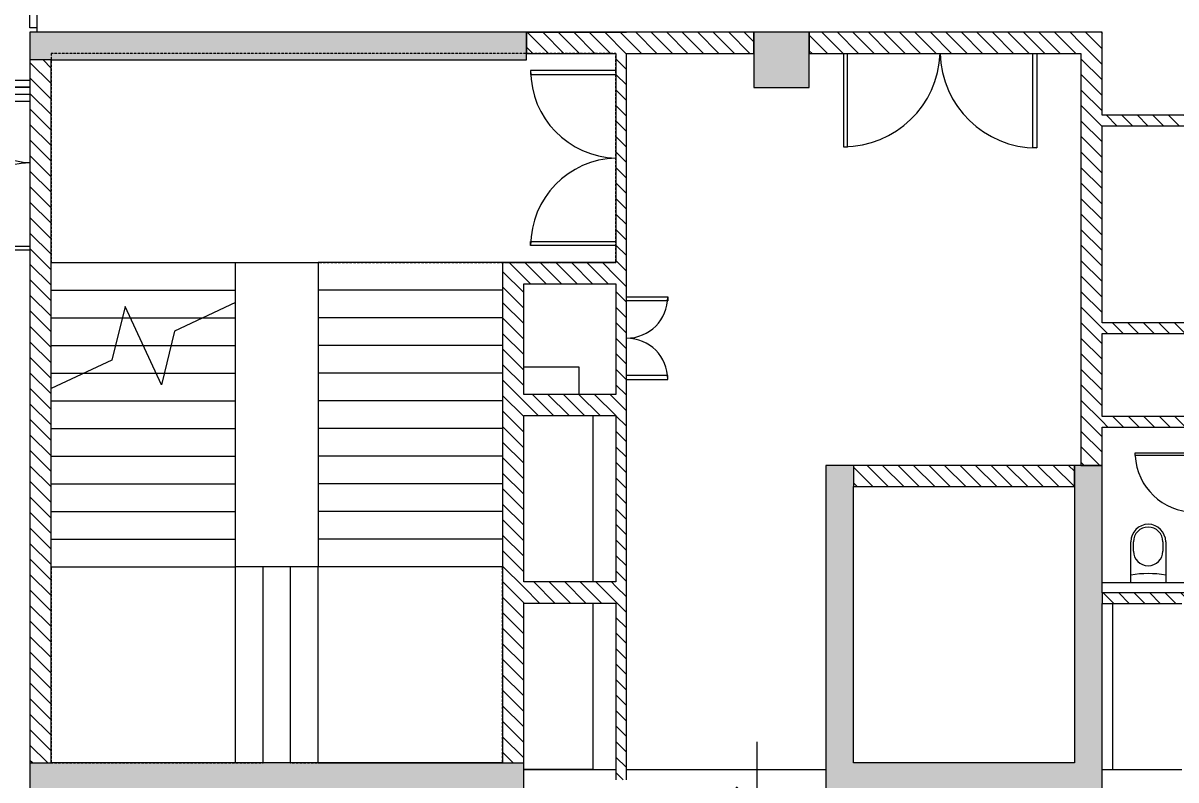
# Model space of a CAD drawing. Header units: millimetres. Extents: x -106145 to 154907, y -84585 to 152038.
# Drawn here: x 25314 to 37830, y -14149 to -5935 of the extents above; entities that cross this region are included whole.
import ezdxf

# ---------------------------------------------------------------- set-up
doc = ezdxf.new("R2010")
doc.units = ezdxf.units.MM
doc.linetypes.add('Overhead', pattern=[3.96875, 2.38125, -1.5875])
for name, color, linetype, lineweight in [('A-ANNO-DIMS', 7, 'Continuous', 9), ('A-ANNO-DIMS-300', 7, 'Continuous', 9), ('A-DOOR', 7, 'Continuous', 5), ('A-DOOR-FRAM', 7, 'Continuous', 9), ('A-FLOR', 7, 'Continuous', 5), ('A-FLOR-HRAL', 7, 'Continuous', 5), ('A-GLAZ-CWMG', 7, 'Continuous', 5), ('A-WALL', 7, 'Continuous', 5), ('A-WALL-PATT', 7, 'Continuous', 5), ('P-SANR-FIXT', 7, 'Continuous', 5), ('S-COLS', 7, 'Continuous', 5), ('S-STRS', 7, 'Continuous', 5), ('S-STRS-MBND', 7, 'Overhead', 5)]:
    doc.layers.add(name, color=color, linetype=linetype, lineweight=lineweight)
doc.styles.add('RomanS', font='romans__.ttf', dxfattribs={"width": 0.8, "height": 1200})
doc.dimstyles.new('Diagonal_-_4_mm_RomanS', dxfattribs={"dimscale": 304.8, "dimtxt": 1219.023462, "dimasz": 1.476378, "dimexe": 0.984252, "dimexo": 0.0625, "dimgap": 0.19685, "dimtad": 1, "dimdec": 0, "dimzin": 0, "dimdsep": 46, "dimtxsty": 'RomanS', "dimblk1": 'OBLIQUE', "dimblk2": 'OBLIQUE', "dimsah": 1, "dimcen": 0.09, "dimdle": 2.362205, "dimazin": 0, "dimtfac": 1, "dimtdec": 4, "dimtix": 1, "dimtmove": 0, "dimatfit": 3, "dimfxl": 2.362205, "dimfxlon": 1, "dimtvp": 1, "dimtolj": 1, "dimtzin": 0, "dimarcsym": 2})
pattern_1 = [(315, (0, 0), (84.18955, 84.18955), [])]

# ---------------------------------------------------------------- blocks, each defined once
blk = doc.blocks.new('M_Double Door-Large Slit Vision Panel_Type B - 2_0_TYPE B-10578186-Site Plan -MAIN')
at = {"layer": 'A-DOOR', "color": 254, "lineweight": 9, "true_color": 0xdddddd}
for p, q in [((-950, 121), (-950, 1046)), ((-950, 1046), (-905, 1046)), ((-905, 1046), (-905, 121))]:
    blk.add_line(p, q, dxfattribs=at)
at = {"layer": 'A-DOOR', "color": 254, "true_color": 0xdddddd}
for centre, start, end in [((-950, 96), 1.5203, 90), ((950, 83), 107.5733, 177.6647)]:
    blk.add_arc(centre, 950, start, end, dxfattribs=at)
blk = doc.blocks.new('M_Door-Passage-Double-Flush - FWD1 2_0-12470101-Site Plan -MAIN')
at = {"layer": 'A-DOOR', "color": 254, "lineweight": 9, "true_color": 0xdddddd}
for p, q in [((-950, 63.85), (-950, 988.85)), ((-950, 988.85), (-905, 988.85)), ((-905, 988.85), (-905, 63.85)), ((950, 988.85), (905, 988.85)), ((905, 988.85), (905, 63.85)), ((950, 63.85), (950, 988.85))]:
    blk.add_line(p, q, dxfattribs=at)
at = {"layer": 'A-DOOR', "color": 254, "true_color": 0xdddddd}
for centre, start, end in [((-950, 38.85), 1.520513, 90), ((950, 38.85), 90, 178.479487)]:
    blk.add_arc(centre, 950, start, end, dxfattribs=at)
blk = doc.blocks.new('Top Rail Type - Top Rail_Internal_-5745776-Site Plan -MAIN')
at = {"layer": 'A-FLOR-HRAL', "color": 254, "true_color": 0xdddddd}
for p, q in [((25389, -10631), (9389, -10631)), ((9389, -10708), (25389, -10708))]:
    blk.add_line(p, q, dxfattribs=at)
blk = doc.blocks.new('Top Rail Type - Top Rail_Internal_-V42-Site Plan -MAIN')
at = {"layer": 'A-FLOR-HRAL', "color": 254, "true_color": 0xdddddd}
for p, q in [((9389, -10631), (25389, -10631)), ((9389, -10708), (25389, -10708))]:
    blk.add_line(p, q, dxfattribs=at)
blk = doc.blocks.new('M_Door-Passage-Double-Flush - SHD 1_0-11714157-Site Plan -MAIN')
at = {"layer": 'A-DOOR', "color": 254, "lineweight": 9, "true_color": 0xdddddd}
for p, q in [((-450, 63.85), (-450, 513.85)), ((-450, 513.85), (-405, 513.85)), ((-405, 513.85), (-405, 63.85)), ((450, 513.85), (405, 513.85)), ((405, 513.85), (405, 63.85)), ((450, 63.85), (450, 513.85))]:
    blk.add_line(p, q, dxfattribs=at)
at = {"layer": 'A-DOOR', "color": 254, "true_color": 0xdddddd}
for centre, start, end in [((-450, 63.85), 0, 90), ((450, 63.85), 90, 180)]:
    blk.add_arc(centre, 450, start, end, dxfattribs=at)
blk = doc.blocks.new('DC_SglFl-W-Int - 0_6 toilet door-5532951-Site Plan -MAIN')
at = {"layer": 'A-DOOR', "color": 254, "lineweight": 9, "true_color": 0xdddddd}
for p, q in [((290, 6), (290, 646)), ((290, 646), (320, 646)), ((320, 646), (320, 6))]:
    blk.add_line(p, q, dxfattribs=at)
at = {"layer": 'A-DOOR', "color": 254, "true_color": 0xdddddd}
for start, end in [(92.6838, 179.9838), (181.0638, 182.6838)]:
    blk.add_arc((320, 6), 641, start, end, dxfattribs=at)
at = {"layer": 'A-DOOR-FRAM', "color": 254, "true_color": 0xdddddd}
for p, q in [((-320, -24), (-320, -6)), ((-320, -24), (-290, -24)), ((-290, -24), (-290, -6)), ((290, -6), (290, -24)), ((290, -24), (320, -24)), ((320, -24), (320, -6))]:
    blk.add_line(p, q, dxfattribs=at)
blk = doc.blocks.new('22 4000 Toilet - Toto - CW763B w_FV4 - 22 4000 Toilet - Toto - CW763B w_FV4-5779779-Site Plan -MAIN')
at = {"layer": 'P-SANR-FIXT', "color": 254, "true_color": 0xdddddd}
for p, q in [((-190, -440), (-190, 0)), ((190, 0), (190, -440)), ((-160, -440), (-160, -340)), ((160, -340), (160, -440))]:
    blk.add_line(p, q, dxfattribs=at)
for centre, radius, start, end in [((0, 1105), 1200, 260.8891, 279.1109), ((0, -340), 160, 0, 180), ((0, -440), 190, 180, 360), ((0, -440), 160, 180, 0)]:
    blk.add_arc(centre, radius, start, end, dxfattribs=at)
blk = doc.blocks.new('M_Double Door-Large Slit Vision Panel_Type B - 2_2_TYPE A-13934773-Site Plan -MAIN')
at = {"layer": 'A-DOOR', "color": 254, "lineweight": 9, "true_color": 0xdddddd}
for p, q in [((-1050, 121.35), (-1050, 1146.35)), ((-1050, 1146.35), (-1005, 1146.35)), ((-1005, 1146.35), (-1005, 121.35)), ((1050, 1132.95), (1005, 1132.95)), ((1005, 1132.95), (1005, 121.35)), ((1050, 121.35), (1050, 1132.95))]:
    blk.add_line(p, q, dxfattribs=at)
at = {"layer": 'A-DOOR', "color": 254, "true_color": 0xdddddd}
for centre, start, end in [((-1050, 96.35), 1.375702, 90), ((1050, 82.95), 90, 177.886922)]:
    blk.add_arc(centre, 1050, start, end, dxfattribs=at)
blk = doc.blocks.new('Rectangular Mullion - 50 x 75mm-14849589-Site Plan -MAIN')
at = {"layer": 'A-GLAZ-CWMG', "color": 254, "true_color": 0xdddddd}
for p, q in [((25389, -5985), (25389, -5585)), ((25464, -5585), (25464, -5985)), ((25464, -5985), (25389, -5985))]:
    blk.add_line(p, q, dxfattribs=at)
blk = doc.blocks.new('2022_11_09_AB BLOCKFACADE WITH CONTINOUS WINDOW_rvt-1-Site Plan -MAIN')
at = {"layer": 'A-WALL-PATT', "true_color": 0xcccccb}
for points in [[(25619, -6335), (30779, -6335), (30779, -6035), (25389, -6035), (25389, -6335)], [(34329, -14265), (34329, -10735), (34029, -10735), (34029, -14265)], [(37029, -13965), (37029, -10735), (36729, -10735), (36729, -13965)], [(25389, -14265), (30749, -14265), (30749, -13965), (25389, -13965)], [(37029, -14265), (37029, -13965), (34329, -13965), (34329, -14265), (37029, -14265)]]:
    blk.add_hatch(color=254, dxfattribs=at).paths.add_polyline_path(points, flags=0)
at = {"layer": 'A-WALL-PATT', "true_color": 0xeaeaea}
h = blk.add_hatch(dxfattribs=at)
h.set_pattern_fill('FP_19', color=254, style=0, pattern_type=2)
h.set_pattern_definition(pattern_1)
h.paths.add_polyline_path([(30779, -6265), (33249, -6265), (33249, -6035), (30779, -6035)], flags=0)
h = blk.add_hatch(dxfattribs=at)
h.set_pattern_fill('FP_19', color=254, style=0, pattern_type=2)
h.set_pattern_definition(pattern_1)
h.paths.add_polyline_path([(33849, -6265), (36799, -6265), (36799, -6035), (33849, -6035)], flags=0)
h = blk.add_hatch(dxfattribs=at)
h.set_pattern_fill('FP_19', color=254, style=0, pattern_type=2)
h.set_pattern_definition(pattern_1)
h.paths.add_polyline_path([(36799, -10735), (37029, -10735), (37029, -6035), (36799, -6035), (36799, -10228)], flags=0)
h = blk.add_hatch(dxfattribs=at)
h.set_pattern_fill('FP_19', color=254, style=0, pattern_type=2)
h.set_pattern_definition(pattern_1)
h.paths.add_polyline_path([(25619, -13965), (25619, -6335), (25389, -6335), (25389, -13965)], flags=0)
h = blk.add_hatch(dxfattribs=at)
h.set_pattern_fill('FP_19', color=254, style=0, pattern_type=2)
h.set_pattern_definition(pattern_1)
h.paths.add_polyline_path([(31864, -14149), (31864, -6265), (31749, -6265), (31749, -14149)], flags=0)
h = blk.add_hatch(dxfattribs=at)
h.set_pattern_fill('FP_19', color=254, style=0, pattern_type=2)
h.set_pattern_definition(pattern_1)
h.paths.add_polyline_path([(39544, -7050), (39544, -6935), (37029, -6935), (37029, -7050), (38664, -7050)], flags=0)
h = blk.add_hatch(dxfattribs=at)
h.set_pattern_fill('FP_19', color=254, style=0, pattern_type=2)
h.set_pattern_definition(pattern_1)
h.paths.add_polyline_path([(30749, -13965), (30749, -8535), (30519, -8535), (30519, -13965)], flags=0)
h = blk.add_hatch(dxfattribs=at)
h.set_pattern_fill('FP_19', color=254, style=0, pattern_type=2)
h.set_pattern_definition(pattern_1)
h.paths.add_polyline_path([(30749, -8765), (31749, -8765), (31749, -8535), (30749, -8535)], flags=0)
h = blk.add_hatch(dxfattribs=at)
h.set_pattern_fill('FP_19', color=254, style=0, pattern_type=2)
h.set_pattern_definition(pattern_1)
h.paths.add_polyline_path([(39544, -9305), (39544, -9190), (37029, -9190), (37029, -9305), (38664, -9305)], flags=0)
h = blk.add_hatch(dxfattribs=at)
h.set_pattern_fill('FP_19', color=254, style=0, pattern_type=2)
h.set_pattern_definition(pattern_1)
h.paths.add_polyline_path([(30749, -10195), (31749, -10195), (31749, -9965), (30749, -9965)], flags=0)
h = blk.add_hatch(dxfattribs=at)
h.set_pattern_fill('FP_19', color=254, style=0, pattern_type=2)
h.set_pattern_definition(pattern_1)
h.paths.add_polyline_path([(38664, -10320), (39544, -10320), (39544, -10205), (37029, -10205), (37029, -10320)], flags=0)
h = blk.add_hatch(dxfattribs=at)
h.set_pattern_fill('FP_19', color=254, style=0, pattern_type=2)
h.set_pattern_definition(pattern_1)
h.paths.add_polyline_path([(34329, -10965), (36729, -10965), (36729, -10735), (34329, -10735)], flags=0)
h = blk.add_hatch(dxfattribs=at)
h.set_pattern_fill('FP_19', color=254, style=0, pattern_type=2)
h.set_pattern_definition(pattern_1)
h.paths.add_polyline_path([(31749, -12230), (31749, -12000), (30749, -12000), (30749, -12230)], flags=0)
h = blk.add_hatch(dxfattribs=at)
h.set_pattern_fill('FP_19', color=254, style=0, pattern_type=2)
h.set_pattern_definition(pattern_1)
h.paths.add_polyline_path([(38009, -12235), (38009, -12120), (37029, -12120), (37029, -12235), (37894, -12235)], flags=0)
at = {"layer": 'S-COLS', "true_color": 0xeaeaea}
blk.add_hatch(color=254, dxfattribs=at).paths.add_polyline_path([(33249, -6635), (33849, -6635), (33849, -6035), (33249, -6035), (33249, -6540)], flags=0)
at = {"layer": 'A-FLOR', "color": 254, "true_color": 0xdddddd}
for p, q in [((25464, -5985), (25464, -6035)), ((30779, -6035), (31864, -6035)), ((30749, -9665), (31349, -9665)), ((31349, -9665), (31349, -9965)), ((30749, -10195), (31499, -10195)), ((31499, -10195), (31499, -12000)), ((31499, -12230), (31499, -14035)), ((37144, -14035), (37144, -12235)), ((31499, -14035), (30749, -14035))]:
    blk.add_line(p, q, dxfattribs=at)
at = {"layer": 'A-WALL', "color": 254, "lineweight": 18, "true_color": 0xdddddd}
for p, q in [((30779, -6035), (25389, -6035)), ((25389, -6035), (25389, -6335)), ((33249, -6035), (30779, -6035)), ((33249, -6265), (33249, -6035)), ((36799, -6035), (33849, -6035)), ((37029, -6035), (36799, -6035)), ((37029, -6935), (37029, -6035)), ((25389, -6335), (25389, -13965)), ((25619, -6335), (30779, -6335)), ((25619, -13965), (25619, -6335)), ((30779, -6335), (30779, -6265)), ((30779, -6265), (31749, -6265)), ((31749, -6265), (31749, -8535)), ((31864, -6265), (33249, -6265)), ((31864, -14149), (31864, -6265)), ((33849, -6265), (36799, -6265)), ((36799, -6265), (36799, -10735)), ((39544, -6935), (37029, -6935)), ((37029, -9190), (37029, -7050)), ((37029, -7050), (39544, -7050)), ((30749, -8535), (30519, -8535)), ((30519, -8535), (30519, -13965)), ((31749, -8535), (30749, -8535)), ((30749, -9965), (30749, -8765)), ((30749, -8765), (31749, -8765)), ((31749, -8765), (31749, -9965)), ((39544, -9190), (37029, -9190)), ((37029, -10205), (37029, -9305)), ((37029, -9305), (39544, -9305)), ((31749, -9965), (30749, -9965)), ((30749, -12000), (30749, -10195)), ((30749, -10195), (31749, -10195)), ((31749, -10195), (31749, -12000)), ((39544, -10205), (37029, -10205)), ((37029, -10735), (37029, -10320)), ((37029, -10320), (39544, -10320)), ((34029, -10735), (34029, -14265)), ((34329, -10735), (34029, -10735)), ((36729, -10735), (34329, -10735)), ((37029, -10735), (36729, -10735)), ((36729, -10735), (36729, -13965)), ((36729, -10965), (36729, -10735)), ((36799, -10735), (37029, -10735)), ((37029, -12120), (37029, -10735)), ((34329, -13965), (34329, -10965)), ((34329, -10965), (36729, -10965)), ((31749, -12000), (30749, -12000)), ((38009, -12120), (37029, -12120)), ((30749, -13965), (30749, -12230)), ((30749, -12230), (31749, -12230)), ((31749, -12230), (31749, -14149)), ((37029, -13965), (37029, -12235)), ((37029, -12235), (37894, -12235)), ((25389, -13965), (25389, -14265)), ((30519, -13965), (25619, -13965)), ((30749, -14265), (30749, -13965)), ((36729, -13965), (34329, -13965)), ((37029, -14265), (37029, -13965))]:
    blk.add_line(p, q, dxfattribs=at)
at = {"layer": 'A-WALL', "color": 254, "true_color": 0xdddddd}
for p, q in [((30779, -6265), (30779, -6035)), ((30779, -6035), (30779, -6265)), ((33849, -6035), (33849, -6265)), ((25619, -6335), (25389, -6335)), ((9389, -6555), (25389, -6555)), ((25389, -6785), (9389, -6785)), ((34329, -10735), (34329, -10965)), ((37029, -12005), (38029, -12005)), ((37029, -12120), (37029, -12235)), ((25389, -13965), (25619, -13965)), ((30519, -13965), (30749, -13965)), ((30749, -14035), (31749, -14035)), ((31864, -14035), (34029, -14035)), ((37029, -14035), (37894, -14035))]:
    blk.add_line(p, q, dxfattribs=at)
at = {"layer": 'S-COLS', "color": 254, "true_color": 0xdddddd}
for p, q in [((33849, -6035), (33249, -6035)), ((33249, -6035), (33249, -6635)), ((33849, -6265), (33849, -6035)), ((33849, -6635), (33849, -6265)), ((33249, -6635), (33849, -6635))]:
    blk.add_line(p, q, dxfattribs=at)
at = {"layer": 'S-STRS', "color": 254, "true_color": 0xdddddd}
for p, q in [((25619, -8535), (27619, -8535)), ((27619, -8535), (28519, -8535)), ((27619, -8835), (27619, -8535)), ((30519, -8535), (28519, -8535)), ((28519, -8535), (28519, -8835)), ((25619, -8835), (27619, -8835)), ((27619, -8969), (27619, -8835)), ((28519, -8835), (28519, -9135)), ((30519, -8835), (28519, -8835)), ((27619, -9135), (27619, -8969)), ((25619, -9135), (26390, -9135)), ((26390, -9135), (26479, -9135)), ((26479, -9135), (27262, -9135)), ((27262, -9135), (27619, -9135)), ((27619, -9435), (27619, -9135)), ((28519, -9135), (28519, -9435)), ((30519, -9135), (28519, -9135)), ((25619, -9435), (26317, -9435)), ((26317, -9435), (26619, -9435)), ((26619, -9435), (26920, -9435)), ((26920, -9435), (27619, -9435)), ((27619, -9735), (27619, -9435)), ((28519, -9435), (28519, -9735)), ((30519, -9435), (28519, -9435)), ((25619, -9735), (25975, -9735)), ((25975, -9735), (26759, -9735)), ((26759, -9735), (26847, -9735)), ((26847, -9735), (27619, -9735)), ((27619, -10035), (27619, -9735)), ((28519, -9735), (28519, -10035)), ((30519, -9735), (28519, -9735)), ((25619, -10035), (27619, -10035)), ((27619, -10335), (27619, -10035)), ((28519, -10035), (28519, -10335)), ((30519, -10035), (28519, -10035)), ((25619, -10335), (27619, -10335)), ((27619, -10635), (27619, -10335)), ((28519, -10335), (28519, -10635)), ((30519, -10335), (28519, -10335)), ((25619, -10635), (27619, -10635)), ((27619, -10935), (27619, -10635)), ((28519, -10635), (28519, -10935)), ((30519, -10635), (28519, -10635)), ((25619, -10935), (27619, -10935)), ((27619, -11235), (27619, -10935)), ((28519, -10935), (28519, -11235)), ((30519, -10935), (28519, -10935)), ((25619, -11235), (27619, -11235)), ((27619, -11535), (27619, -11235)), ((28519, -11235), (28519, -11535)), ((30519, -11235), (28519, -11235)), ((25619, -11535), (27619, -11535)), ((27619, -11835), (27619, -11535)), ((28519, -11535), (28519, -11835)), ((30519, -11535), (28519, -11535)), ((25619, -11835), (27619, -11835)), ((27619, -13965), (27619, -11835)), ((27919, -11835), (27619, -11835)), ((28219, -11835), (27919, -11835)), ((27919, -13965), (27919, -11835)), ((28519, -11835), (28219, -11835)), ((28219, -13965), (28219, -11835)), ((28519, -13965), (28519, -11835)), ((30519, -11835), (28519, -11835))]:
    blk.add_line(p, q, dxfattribs=at)
at = {"layer": 'S-STRS', "color": 254, "linetype": 'Overhead', "true_color": 0xdddddd}
for p, q in [((25619, -8535), (27619, -8535)), ((30519, -8535), (28519, -8535)), ((25619, -8835), (27619, -8835)), ((30519, -8835), (28519, -8835)), ((25619, -9135), (26390, -9135)), ((26390, -9135), (26479, -9135)), ((26479, -9135), (27262, -9135)), ((27262, -9135), (27619, -9135)), ((30519, -9135), (28519, -9135)), ((25619, -9435), (26317, -9435)), ((26317, -9435), (26619, -9435)), ((26619, -9435), (26920, -9435)), ((26920, -9435), (27619, -9435)), ((30519, -9435), (28519, -9435)), ((25619, -9735), (25975, -9735)), ((25975, -9735), (26759, -9735)), ((26759, -9735), (26847, -9735)), ((26847, -9735), (27619, -9735)), ((30519, -9735), (28519, -9735)), ((25619, -10035), (27619, -10035)), ((30519, -10035), (28519, -10035)), ((25619, -10335), (27619, -10335)), ((30519, -10335), (28519, -10335)), ((25619, -10635), (27619, -10635)), ((30519, -10635), (28519, -10635)), ((25619, -10935), (27619, -10935)), ((30519, -10935), (28519, -10935)), ((25619, -11235), (27619, -11235)), ((30519, -11235), (28519, -11235)), ((25619, -11535), (27619, -11535)), ((30519, -11535), (28519, -11535)), ((25619, -11835), (27619, -11835)), ((27619, -13965), (27619, -11835)), ((27919, -13965), (27919, -11835)), ((28219, -13965), (28219, -11835)), ((28519, -13965), (28519, -11835)), ((30519, -11835), (28519, -11835))]:
    blk.add_line(p, q, dxfattribs=at)
at = {"layer": 'S-STRS-MBND', "color": 254, "true_color": 0xdddddd}
for p, q in [((25619, -6265), (25619, -8535)), ((31749, -6265), (25619, -6265)), ((25619, -6265), (25619, -8535)), ((31749, -6265), (25619, -6265)), ((25619, -6265), (25619, -8535)), ((31749, -6265), (25619, -6265)), ((25619, -6265), (25619, -8535)), ((31749, -6265), (25619, -6265)), ((25619, -6265), (25619, -8535)), ((31749, -6265), (25619, -6265)), ((25619, -6265), (25619, -8535)), ((31749, -6265), (25619, -6265)), ((31749, -8535), (31749, -6265)), ((31749, -8535), (31749, -6265)), ((31749, -8535), (31749, -6265)), ((31749, -8535), (31749, -6265)), ((31749, -8535), (31749, -6265)), ((31749, -8535), (31749, -6265)), ((25619, -8535), (27619, -8535)), ((25619, -8535), (27619, -8535)), ((25619, -8535), (27619, -8535)), ((25619, -8535), (27619, -8535)), ((25619, -8535), (27619, -8535)), ((25619, -8535), (27619, -8535)), ((25619, -11835), (25619, -8535)), ((25619, -11835), (25619, -8535)), ((25619, -11835), (25619, -8535)), ((25619, -11835), (25619, -8535)), ((25619, -11835), (25619, -8535)), ((25619, -9335), (25619, -8535)), ((25619, -8535), (27619, -8535)), ((25619, -8535), (27619, -8535)), ((25619, -8535), (27619, -8535)), ((25619, -8535), (27619, -8535)), ((25619, -8535), (27619, -8535)), ((25619, -8535), (27619, -8535)), ((27619, -8535), (31749, -8535)), ((27619, -8535), (28519, -8535)), ((27619, -8535), (28519, -8535)), ((27619, -8535), (28519, -8535)), ((27619, -8535), (28519, -8535)), ((27619, -8535), (28519, -8535)), ((27619, -11835), (27619, -8535)), ((27619, -11835), (27619, -8535)), ((27619, -11835), (27619, -8535)), ((27619, -11835), (27619, -8535)), ((27619, -11835), (27619, -8535)), ((27619, -8969), (27619, -8535)), ((30519, -8535), (28519, -8535)), ((30519, -8535), (28519, -8535)), ((30519, -8535), (28519, -8535)), ((30519, -8535), (28519, -8535)), ((30519, -8535), (28519, -8535)), ((28519, -8535), (28519, -11835)), ((28519, -8535), (28519, -11835)), ((28519, -8535), (28519, -11835)), ((28519, -8535), (28519, -11835)), ((28519, -8535), (28519, -11835)), ((30519, -8535), (28519, -8535)), ((30519, -8535), (28519, -8535)), ((30519, -8535), (28519, -8535)), ((30519, -8535), (28519, -8535)), ((30519, -8535), (28519, -8535)), ((30519, -8535), (31749, -8535)), ((30519, -8535), (31749, -8535)), ((30519, -8535), (31749, -8535)), ((30519, -8535), (31749, -8535)), ((30519, -8535), (31749, -8535)), ((30519, -8535), (30519, -11835)), ((30519, -8535), (30519, -11835)), ((30519, -8535), (30519, -11835)), ((30519, -8535), (30519, -11835)), ((30519, -8535), (30519, -11835)), ((25619, -8835), (27619, -8835)), ((25619, -8835), (27619, -8835)), ((25619, -8835), (27619, -8835)), ((25619, -8835), (27619, -8835)), ((25619, -8835), (27619, -8835)), ((25619, -8835), (27619, -8835)), ((25619, -8835), (27619, -8835)), ((25619, -8835), (27619, -8835)), ((25619, -8835), (27619, -8835)), ((25619, -8835), (27619, -8835)), ((25619, -8835), (27619, -8835)), ((25619, -8835), (27619, -8835)), ((30519, -8835), (28519, -8835)), ((30519, -8835), (28519, -8835)), ((30519, -8835), (28519, -8835)), ((30519, -8835), (28519, -8835)), ((30519, -8835), (28519, -8835)), ((30519, -8835), (28519, -8835)), ((30519, -8835), (28519, -8835)), ((30519, -8835), (28519, -8835)), ((30519, -8835), (28519, -8835)), ((30519, -8835), (28519, -8835)), ((25619, -9135), (27619, -9135)), ((25619, -9135), (27619, -9135)), ((25619, -9135), (27619, -9135)), ((25619, -9135), (27619, -9135)), ((25619, -9135), (27619, -9135)), ((25619, -9135), (26390, -9135)), ((25619, -9135), (27619, -9135)), ((25619, -9135), (27619, -9135)), ((25619, -9135), (27619, -9135)), ((25619, -9135), (27619, -9135)), ((25619, -9135), (27619, -9135)), ((25619, -9135), (26390, -9135)), ((26479, -9135), (27262, -9135)), ((26479, -9135), (27262, -9135)), ((30519, -9135), (28519, -9135)), ((30519, -9135), (28519, -9135)), ((30519, -9135), (28519, -9135)), ((30519, -9135), (28519, -9135)), ((30519, -9135), (28519, -9135)), ((30519, -9135), (28519, -9135)), ((30519, -9135), (28519, -9135)), ((30519, -9135), (28519, -9135)), ((30519, -9135), (28519, -9135)), ((30519, -9135), (28519, -9135)), ((25619, -9435), (27619, -9435)), ((25619, -9435), (27619, -9435)), ((25619, -9435), (27619, -9435)), ((25619, -9435), (27619, -9435)), ((25619, -9435), (27619, -9435)), ((25619, -9435), (26317, -9435)), ((25619, -9435), (27619, -9435)), ((25619, -9435), (27619, -9435)), ((25619, -9435), (27619, -9435)), ((25619, -9435), (27619, -9435)), ((25619, -9435), (27619, -9435)), ((25619, -9435), (26317, -9435)), ((26619, -9435), (26920, -9435)), ((26619, -9435), (26920, -9435)), ((30519, -9435), (28519, -9435)), ((30519, -9435), (28519, -9435)), ((30519, -9435), (28519, -9435)), ((30519, -9435), (28519, -9435)), ((30519, -9435), (28519, -9435)), ((30519, -9435), (28519, -9435)), ((30519, -9435), (28519, -9435)), ((30519, -9435), (28519, -9435)), ((30519, -9435), (28519, -9435)), ((30519, -9435), (28519, -9435)), ((25619, -9735), (27619, -9735)), ((25619, -9735), (27619, -9735)), ((25619, -9735), (27619, -9735)), ((25619, -9735), (27619, -9735)), ((25619, -9735), (27619, -9735)), ((25619, -9735), (25975, -9735)), ((25619, -9735), (27619, -9735)), ((25619, -9735), (27619, -9735)), ((25619, -9735), (27619, -9735)), ((25619, -9735), (27619, -9735)), ((25619, -9735), (27619, -9735)), ((25619, -9735), (25975, -9735)), ((26759, -9735), (26847, -9735)), ((26759, -9735), (26847, -9735)), ((30519, -9735), (28519, -9735)), ((30519, -9735), (28519, -9735)), ((30519, -9735), (28519, -9735)), ((30519, -9735), (28519, -9735)), ((30519, -9735), (28519, -9735)), ((30519, -9735), (28519, -9735)), ((30519, -9735), (28519, -9735)), ((30519, -9735), (28519, -9735)), ((30519, -9735), (28519, -9735)), ((30519, -9735), (28519, -9735)), ((25619, -10035), (27619, -10035)), ((25619, -10035), (27619, -10035)), ((25619, -10035), (27619, -10035)), ((25619, -10035), (27619, -10035)), ((25619, -10035), (27619, -10035)), ((25619, -10035), (27619, -10035)), ((25619, -10035), (27619, -10035)), ((25619, -10035), (27619, -10035)), ((25619, -10035), (27619, -10035)), ((25619, -10035), (27619, -10035)), ((30519, -10035), (28519, -10035)), ((30519, -10035), (28519, -10035)), ((30519, -10035), (28519, -10035)), ((30519, -10035), (28519, -10035)), ((30519, -10035), (28519, -10035)), ((30519, -10035), (28519, -10035)), ((30519, -10035), (28519, -10035)), ((30519, -10035), (28519, -10035)), ((30519, -10035), (28519, -10035)), ((30519, -10035), (28519, -10035)), ((25619, -10335), (27619, -10335)), ((25619, -10335), (27619, -10335)), ((25619, -10335), (27619, -10335)), ((25619, -10335), (27619, -10335)), ((25619, -10335), (27619, -10335)), ((25619, -10335), (27619, -10335)), ((25619, -10335), (27619, -10335)), ((25619, -10335), (27619, -10335)), ((25619, -10335), (27619, -10335)), ((25619, -10335), (27619, -10335)), ((30519, -10335), (28519, -10335)), ((30519, -10335), (28519, -10335)), ((30519, -10335), (28519, -10335)), ((30519, -10335), (28519, -10335)), ((30519, -10335), (28519, -10335)), ((30519, -10335), (28519, -10335)), ((30519, -10335), (28519, -10335)), ((30519, -10335), (28519, -10335)), ((30519, -10335), (28519, -10335)), ((30519, -10335), (28519, -10335)), ((25619, -10635), (27619, -10635)), ((25619, -10635), (27619, -10635)), ((25619, -10635), (27619, -10635)), ((25619, -10635), (27619, -10635)), ((25619, -10635), (27619, -10635)), ((25619, -10635), (27619, -10635)), ((25619, -10635), (27619, -10635)), ((25619, -10635), (27619, -10635)), ((25619, -10635), (27619, -10635)), ((25619, -10635), (27619, -10635)), ((30519, -10635), (28519, -10635)), ((30519, -10635), (28519, -10635)), ((30519, -10635), (28519, -10635)), ((30519, -10635), (28519, -10635)), ((30519, -10635), (28519, -10635)), ((30519, -10635), (28519, -10635)), ((30519, -10635), (28519, -10635)), ((30519, -10635), (28519, -10635)), ((30519, -10635), (28519, -10635)), ((30519, -10635), (28519, -10635)), ((25619, -10935), (27619, -10935)), ((25619, -10935), (27619, -10935)), ((25619, -10935), (27619, -10935)), ((25619, -10935), (27619, -10935)), ((25619, -10935), (27619, -10935)), ((25619, -10935), (27619, -10935)), ((25619, -10935), (27619, -10935)), ((25619, -10935), (27619, -10935)), ((25619, -10935), (27619, -10935)), ((25619, -10935), (27619, -10935)), ((30519, -10935), (28519, -10935)), ((30519, -10935), (28519, -10935)), ((30519, -10935), (28519, -10935)), ((30519, -10935), (28519, -10935)), ((30519, -10935), (28519, -10935)), ((30519, -10935), (28519, -10935)), ((30519, -10935), (28519, -10935)), ((30519, -10935), (28519, -10935)), ((30519, -10935), (28519, -10935)), ((30519, -10935), (28519, -10935)), ((25619, -11235), (27619, -11235)), ((25619, -11235), (27619, -11235)), ((25619, -11235), (27619, -11235)), ((25619, -11235), (27619, -11235)), ((25619, -11235), (27619, -11235)), ((25619, -11235), (27619, -11235)), ((25619, -11235), (27619, -11235)), ((25619, -11235), (27619, -11235)), ((25619, -11235), (27619, -11235)), ((25619, -11235), (27619, -11235)), ((30519, -11235), (28519, -11235)), ((30519, -11235), (28519, -11235)), ((30519, -11235), (28519, -11235)), ((30519, -11235), (28519, -11235)), ((30519, -11235), (28519, -11235)), ((30519, -11235), (28519, -11235)), ((30519, -11235), (28519, -11235)), ((30519, -11235), (28519, -11235)), ((30519, -11235), (28519, -11235)), ((30519, -11235), (28519, -11235)), ((25619, -11535), (27619, -11535)), ((25619, -11535), (27619, -11535)), ((25619, -11535), (27619, -11535)), ((25619, -11535), (27619, -11535)), ((25619, -11535), (27619, -11535)), ((25619, -11535), (27619, -11535)), ((25619, -11535), (27619, -11535)), ((25619, -11535), (27619, -11535)), ((25619, -11535), (27619, -11535)), ((25619, -11535), (27619, -11535)), ((30519, -11535), (28519, -11535)), ((30519, -11535), (28519, -11535)), ((30519, -11535), (28519, -11535)), ((30519, -11535), (28519, -11535)), ((30519, -11535), (28519, -11535)), ((30519, -11535), (28519, -11535)), ((30519, -11535), (28519, -11535)), ((30519, -11535), (28519, -11535)), ((30519, -11535), (28519, -11535)), ((30519, -11535), (28519, -11535)), ((25619, -11835), (25619, -13965)), ((25619, -11835), (25619, -13965)), ((25619, -11835), (25619, -13965)), ((25619, -11835), (25619, -13965)), ((25619, -11835), (25619, -13965)), ((25619, -11835), (27619, -11835)), ((25619, -11835), (27619, -11835)), ((25619, -11835), (27619, -11835)), ((25619, -11835), (27619, -11835)), ((25619, -11835), (27619, -11835)), ((25619, -11835), (27619, -11835)), ((25619, -11835), (27619, -11835)), ((25619, -11835), (27619, -11835)), ((25619, -11835), (27619, -11835)), ((25619, -11835), (27619, -11835)), ((27919, -11835), (27619, -11835)), ((27919, -11835), (27619, -11835)), ((27919, -11835), (27619, -11835)), ((27919, -11835), (27619, -11835)), ((27619, -13965), (27619, -11835)), ((28519, -11835), (27619, -11835)), ((27619, -13965), (27619, -11835)), ((27919, -13965), (27919, -11835)), ((27919, -13965), (27919, -11835)), ((27919, -13965), (27919, -11835)), ((27919, -13965), (27919, -11835)), ((28219, -11835), (27919, -11835)), ((28219, -11835), (27919, -11835)), ((28219, -11835), (27919, -11835)), ((28219, -11835), (27919, -11835)), ((27919, -13965), (27919, -11835)), ((27919, -13965), (27919, -11835)), ((27919, -13965), (27919, -11835)), ((27919, -13965), (27919, -11835)), ((27919, -13965), (27919, -11835)), ((27919, -13965), (27919, -11835)), ((28519, -11835), (28219, -11835)), ((28519, -11835), (28219, -11835)), ((28519, -11835), (28219, -11835)), ((28519, -11835), (28219, -11835)), ((28219, -13965), (28219, -11835)), ((28219, -13965), (28219, -11835)), ((28219, -13965), (28219, -11835)), ((28219, -13965), (28219, -11835)), ((28219, -13965), (28219, -11835)), ((28219, -13965), (28219, -11835)), ((28219, -13965), (28219, -11835)), ((28219, -13965), (28219, -11835)), ((28219, -13965), (28219, -11835)), ((28219, -13965), (28219, -11835)), ((30519, -11835), (28519, -11835)), ((30519, -11835), (28519, -11835)), ((30519, -11835), (28519, -11835)), ((28519, -13965), (28519, -11835)), ((30519, -11835), (28519, -11835)), ((30519, -11835), (28519, -11835)), ((30519, -11835), (28519, -11835)), ((30519, -11835), (28519, -11835)), ((30519, -11835), (28519, -11835)), ((28519, -13965), (28519, -11835)), ((30519, -11835), (28519, -11835)), ((30519, -11835), (28519, -11835)), ((30519, -13965), (30519, -11835)), ((30519, -13965), (30519, -11835)), ((30519, -13965), (30519, -11835)), ((30519, -13965), (30519, -11835)), ((30519, -13965), (30519, -11835)), ((25619, -13965), (27919, -13965)), ((25619, -13965), (27919, -13965)), ((25619, -13965), (27919, -13965)), ((25619, -13965), (27619, -13965)), ((25619, -13965), (27919, -13965)), ((28519, -13965), (27619, -13965)), ((28219, -13965), (27919, -13965)), ((28219, -13965), (27919, -13965)), ((28219, -13965), (27919, -13965)), ((28219, -13965), (27919, -13965)), ((28219, -13965), (30519, -13965)), ((28219, -13965), (30519, -13965)), ((28219, -13965), (30519, -13965)), ((28219, -13965), (30519, -13965)), ((28519, -13965), (30519, -13965))]:
    blk.add_line(p, q, dxfattribs=at)
at = {"layer": 'S-STRS-MBND', "color": 254, "linetype": 'Continuous', "true_color": 0xdddddd}
for p, q in [((26421, -9010), (26279, -9593)), ((26817, -9860), (26421, -9010)), ((27619, -8969), (26959, -9277)), ((26959, -9277), (26817, -9860)), ((26279, -9593), (25619, -9901))]:
    blk.add_line(p, q, dxfattribs=at)
at = {"color": 253, "lineweight": 5, "true_color": 0xaaaaaa}
for name, p in [('Rectangular Mullion - 50 x 75mm-14849589-Site Plan -MAIN', (0, 0)), ('Top Rail Type - Top Rail_Internal_-5745776-Site Plan -MAIN', (0, 4000)), ('Top Rail Type - Top Rail_Internal_-V42-Site Plan -MAIN', (0, 4000))]:
    blk.add_blockref(name, p, dxfattribs=at)
for name, p, rotation in [('M_Double Door-Large Slit Vision Panel_Type B - 2_2_TYPE A-13934773-Site Plan -MAIN', (35271, -6144), 180.0000048296731), ('M_Door-Passage-Double-Flush - FWD1 2_0-12470101-Site Plan -MAIN', (31813, -7400), 89.99999999999991), ('M_Double Door-Large Slit Vision Panel_Type B - 2_0_TYPE B-10578186-Site Plan -MAIN', (25510, -7450), 90.0000048256585), ('M_Door-Passage-Double-Flush - SHD 1_0-11714157-Site Plan -MAIN', (31800, -9355), 269.9999999999999), ('DC_SglFl-W-Int - 0_6 toilet door-5532951-Site Plan -MAIN', (38035, -10920), 89.99999999999959), ('22 4000 Toilet - Toto - CW763B w_FV4 - 22 4000 Toilet - Toto - CW763B w_FV4-5779779-Site Plan -MAIN', (37529, -12005), 180)]:
    blk.add_blockref(name, p, dxfattribs=dict(at, rotation=rotation))
blk = doc.blocks.new('DIMBLOCK87-Site Plan -MAIN')
at = {"layer": 'A-ANNO-DIMS-300', "transparency": 16777216}
for p, q in [((33280, -13735), (33280, -19344)), ((34000, -14455), (32980, -14455)), ((33280, -14455), (34000, -14455)), ((34000, -18624), (32980, -18624)), ((33280, -18624), (34000, -18624))]:
    blk.add_line(p, q, dxfattribs=at)
at = {"layer": 'A-ANNO-DIMS-300', "lineweight": 35, "transparency": 16777216}
for p, q in [((33280, -14455), (33055, -14230)), ((33280, -14455), (33505, -14680)), ((33280, -18624), (33055, -18399)), ((33280, -18624), (33505, -18849))]:
    blk.add_line(p, q, dxfattribs=at)
at = {"layer": 'A-ANNO-DIMS-300', "color": 0, "transparency": 16777216, "insert": (31607, -18349), "char_height": 1200, "width": 4341.3, "attachment_point": 1, "rotation": 90, "line_spacing_factor": 0.983083, "style": 'RomanS'}
blk.add_mtext('4169', dxfattribs=at)
blk = doc.blocks.new('_Oblique')
at = {"color": 0, "linetype": 'ByBlock', "lineweight": -2}
blk.add_line((-0.5, -0.5), (0.5, 0.5), dxfattribs=at)

msp = doc.modelspace()

# ---------------------------------------------------------------- block references
at = {"lineweight": 5}
msp.add_blockref('2022_11_09_AB BLOCKFACADE WITH CONTINOUS WINDOW_rvt-1-Site Plan -MAIN', (0, 0), dxfattribs=at)

# ---------------------------------------------------------------- next in the draw order: dimensions: what is measured, and where the dimension line sits
at = {"layer": 'A-ANNO-DIMS'}
dim = msp.add_linear_dim(base=(33279.57, -18624.43), p1=(33999.57, -14454.99), p2=(33999.57, -18624.43), angle=90, dimstyle='Diagonal_-_4_mm_RomanS', override={"dimpost": '<>', "dimfxl": 4169.43401}, dxfattribs=at)
dim.commit()
dim.dimension.update_dxf_attribs({"geometry": 'DIMBLOCK87-Site Plan -MAIN', "text_midpoint": (32614.05, -16539.71)})

doc.saveas('drawing.dxf')
